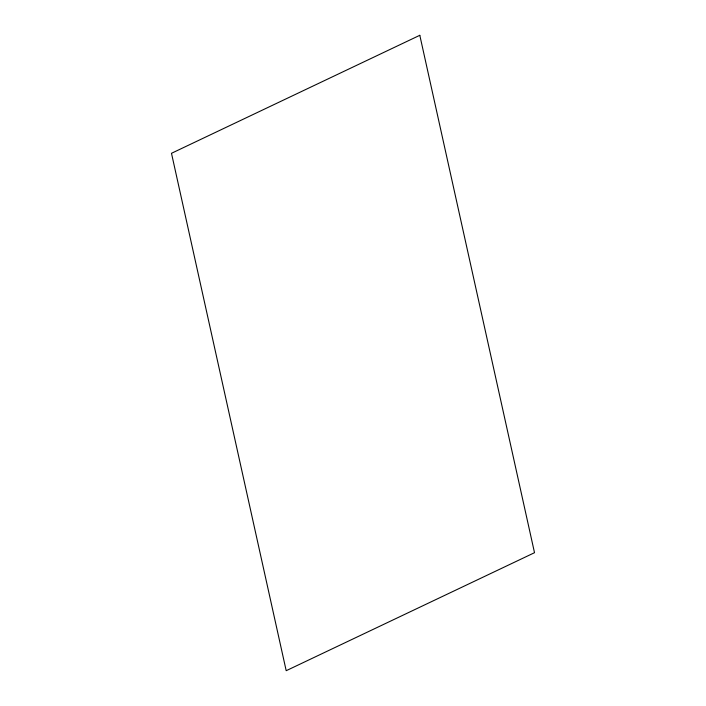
<?xml version="1.0" encoding="UTF-8"?>
<svg xmlns="http://www.w3.org/2000/svg" width="706" height="706" viewBox="0 0 706 706"><rect width="100%" height="100%" fill="white"/><g stroke="black" fill="none" stroke-linecap="round" stroke-linejoin="round"><path stroke-width="1.06" d="M419.805 35.3L171.487 153.299L286.195 670.7L534.513 552.701L419.805 35.3"/></g></svg>
